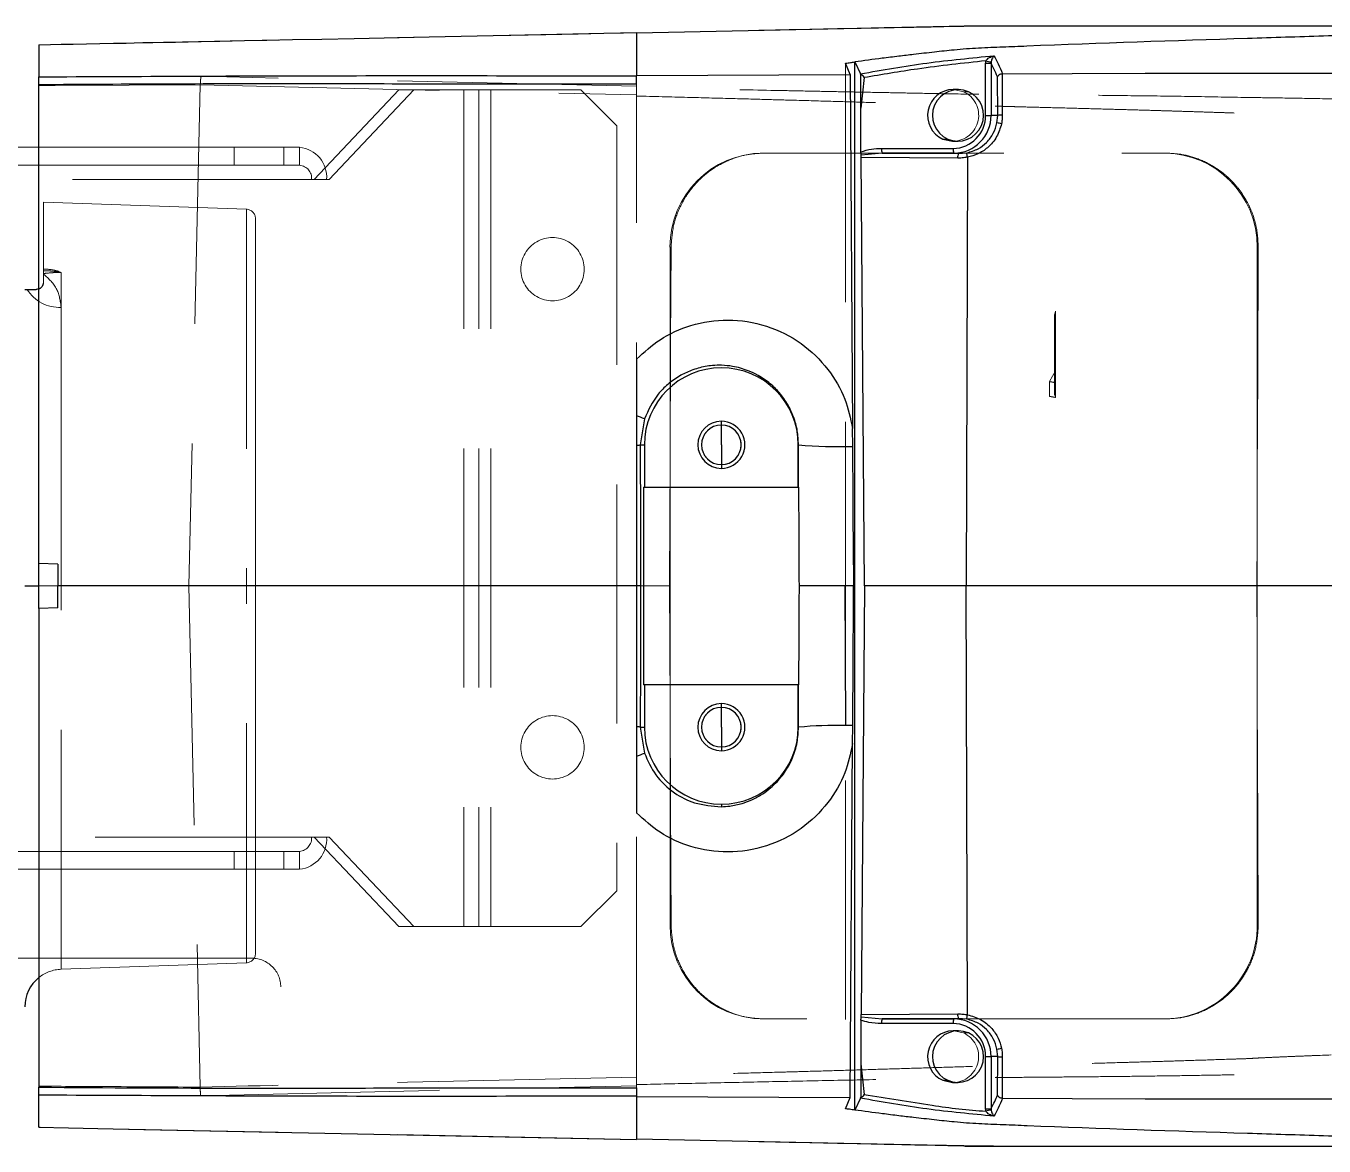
# Model space of a CAD drawing. Header units: millimetres. Extents: x 126 to 938, y 244 to 707.
# Drawn here: x 772.98 to 779.87, y 558.21 to 564.16 of the extents above; entities that cross this region are included whole.
import ezdxf

# ---------------------------------------------------------------- set-up
doc = ezdxf.new("R2010")
doc.units = ezdxf.units.MM
doc.linetypes.add('HIDDEN', pattern=[1.905, 1.27, -0.635])

msp = doc.modelspace()

# ---------------------------------------------------------------- linework, layer by layer
at = {"color": 7, "linetype": 'HIDDEN', "lineweight": 18}
for p, q in [((776.2237, 564.1267), (773.0487, 564.0623)), ((776.8155, 564.1384), (776.2237, 564.1262)), ((776.2237, 564.1267), (776.2237, 564.0849)), ((776.2237, 564.067), (776.2237, 564.1267)), ((776.2237, 564.1266), (776.2237, 564.067)), ((777.9737, 564.1623), (776.8155, 564.1384)), ((778.1429, 564.1623), (777.9737, 564.1623)), ((783.1375, 564.1623), (778.1429, 564.1623)), ((773.0487, 563.8894), (773.0487, 564.0623)), ((776.2237, 564.0842), (776.2237, 563.8971)), ((776.2237, 564.0651), (776.2237, 564.067)), ((776.2237, 563.9756), (776.2237, 564.065)), ((776.2237, 563.9756), (776.2237, 564.065)), ((776.2237, 563.9747), (776.2237, 563.9756)), ((776.2237, 563.8359), (776.2237, 563.9747)), ((776.2237, 563.842), (776.2237, 563.9747)), ((777.3326, 563.9642), (777.3326, 558.4103)), ((773.9114, 563.8949), (773.0487, 563.8894)), ((776.2237, 563.842), (773.9114, 563.8949)), ((776.2237, 563.8529), (776.2237, 563.8971)), ((773.0487, 563.8894), (773.0487, 563.8444)), ((773.0487, 563.8444), (773.0487, 561.1873)), ((773.9061, 563.8492), (773.8454, 561.1873)), ((776.2237, 563.842), (776.2237, 563.7958)), ((776.2237, 563.8359), (776.2237, 563.7898)), ((774.5113, 563.3464), (774.9601, 563.8227)), ((774.5909, 563.3464), (775.0397, 563.8227)), ((775.0397, 563.8227), (774.9601, 563.8227)), ((774.9601, 563.8227), (775.3057, 563.8227)), ((775.0397, 563.8227), (775.3852, 563.8227)), ((775.3852, 563.8227), (775.3057, 563.8227)), ((775.3057, 563.8227), (775.4492, 563.8227)), ((775.3057, 563.8227), (775.3057, 559.3777)), ((775.3852, 563.8227), (775.3852, 559.3777)), ((775.3852, 563.8227), (775.4492, 563.8227)), ((775.4492, 563.8227), (775.4492, 559.3777)), ((775.4492, 563.8227), (775.9277, 563.8227)), ((775.4492, 563.8227), (775.4492, 559.3777)), ((775.4492, 563.8227), (775.9277, 563.8227)), ((776.1182, 563.6322), (775.9277, 563.8227)), ((775.9277, 563.8227), (776.1182, 563.6322)), ((776.2237, 561.2106), (776.2237, 563.7958)), ((776.2237, 561.2106), (776.2237, 563.7898)), ((777.9594, 563.813), (777.9854, 563.813)), ((776.1182, 563.6322), (776.1182, 559.5682)), ((776.1182, 563.6322), (776.1182, 559.5682)), ((774.0869, 563.5175), (771.2394, 563.5175)), ((774.4335, 563.5175), (771.3786, 563.5175)), ((774.0869, 563.5175), (774.0869, 563.4226)), ((774.3504, 563.5175), (774.0869, 563.5175)), ((774.3504, 563.4226), (774.3504, 563.5175)), ((774.4335, 563.5175), (774.3504, 563.5175)), ((774.4335, 563.4226), (774.4335, 563.5175)), ((776.8961, 563.4873), (776.9039, 563.4873)), ((776.8961, 563.4873), (779.0252, 563.4873)), ((776.9039, 563.4873), (779.0328, 563.4873)), ((779.0252, 563.4873), (779.0328, 563.4873)), ((774.0869, 563.4226), (771.2394, 563.4226)), ((771.3786, 563.4226), (774.4335, 563.4226)), ((774.0869, 563.4226), (774.3504, 563.4226)), ((774.4335, 563.4226), (774.3504, 563.4226)), ((774.4974, 563.3464), (771.4426, 563.3464)), ((774.577, 563.3464), (771.5222, 563.3464)), ((774.4974, 563.3464), (774.577, 563.3464)), ((774.4974, 563.3464), (774.5113, 563.3464)), ((774.5909, 563.3464), (774.5113, 563.3464)), ((774.577, 563.3464), (774.5909, 563.3464)), ((773.0742, 562.8444), (773.0742, 563.2265)), ((774.1509, 563.1889), (773.0742, 563.2265)), ((774.1509, 563.1867), (774.1509, 561.1873)), ((776.401, 562.9873), (776.4064, 562.9873)), ((776.401, 561.8495), (776.401, 562.9873)), ((779.5203, 562.9873), (779.5257, 562.9873)), ((779.5203, 562.9873), (779.5203, 561.7807)), ((773.0742, 562.8623), (773.0742, 562.871)), ((773.0742, 562.8471), (773.0742, 562.8623)), ((773.0742, 562.8023), (773.0742, 562.8471)), ((773.0742, 562.8444), (773.0742, 562.8023)), ((773.1672, 562.8531), (773.1672, 561.1873)), ((772.9864, 562.7623), (772.9742, 562.7623)), ((773.0342, 562.7623), (772.9864, 562.7623)), ((773.1672, 561.1873), (773.1672, 562.667)), ((778.4435, 562.201), (778.4435, 562.6267)), ((778.4487, 562.6202), (778.4487, 562.6468)), ((778.4487, 562.201), (778.4487, 562.6468)), ((778.4487, 562.6202), (778.4487, 562.1999)), ((776.2237, 561.1873), (776.2237, 562.3929)), ((778.4174, 562.2729), (778.4487, 562.3301)), ((778.4487, 562.2673), (778.4487, 562.3301)), ((778.4487, 562.1905), (778.4487, 562.3301)), ((778.4174, 562.2729), (778.4174, 562.1943)), ((778.4487, 562.189), (778.4487, 562.2673)), ((778.4174, 562.1943), (778.4487, 562.1905)), ((778.4435, 562.201), (778.4487, 562.201)), ((778.4487, 562.201), (778.4487, 562.1999)), ((778.4487, 562.1905), (778.4487, 562.189)), ((776.401, 560.525), (776.401, 561.8495)), ((779.5203, 561.7807), (779.5203, 560.5938)), ((777.0856, 561.7123), (776.2628, 561.7123)), ((777.0827, 561.7123), (777.0843, 561.7123)), ((773.0487, 561.3073), (773.1487, 561.3038)), ((773.1487, 561.0707), (773.1487, 561.3038)), ((776.2237, 561.1873), (776.2237, 561.2106)), ((776.2237, 561.1873), (776.2237, 561.2106)), ((772.9742, 561.1873), (773.1672, 561.1873)), ((773.0487, 561.1873), (773.8454, 561.1873)), ((773.0487, 558.5301), (773.0487, 561.1873)), ((773.0487, 561.1873), (773.1672, 561.1873)), ((773.1672, 559.1535), (773.1672, 561.1873)), ((774.1509, 561.1873), (773.1672, 561.1873)), ((774.1509, 561.1873), (773.1672, 561.1873)), ((773.8454, 561.1873), (773.9061, 558.5253)), ((773.8454, 561.1873), (776.2237, 561.1873)), ((774.1509, 559.1878), (774.1509, 561.1873)), ((774.1992, 561.1873), (774.1509, 561.1873)), ((774.1992, 561.1873), (774.1509, 561.1873)), ((776.2237, 561.1873), (776.2237, 559.9816)), ((776.2237, 561.1873), (776.3978, 561.1873)), ((776.2237, 561.1639), (776.2237, 561.1873)), ((776.2237, 561.1639), (776.2237, 561.1873)), ((776.2237, 558.5787), (776.2237, 561.1639)), ((776.2237, 558.5847), (776.2237, 561.1639)), ((779.5176, 561.1873), (784.425, 561.1873)), ((773.1487, 561.0707), (773.0487, 561.0673)), ((776.2628, 560.6623), (777.0856, 560.6623)), ((777.0843, 560.6623), (777.0827, 560.6623)), ((779.5203, 560.5938), (779.5203, 559.3873)), ((776.401, 559.3873), (776.401, 560.525)), ((771.4426, 559.8539), (774.4974, 559.8539)), ((771.5222, 559.8539), (774.577, 559.8539)), ((774.4974, 559.8539), (774.577, 559.8539)), ((774.4974, 559.8539), (774.5113, 559.8539)), ((774.5909, 559.8539), (774.5113, 559.8539)), ((774.5113, 559.8539), (774.9601, 559.3777)), ((774.577, 559.8539), (774.5909, 559.8539)), ((774.5909, 559.8539), (775.0397, 559.3777)), ((774.0869, 559.7777), (771.2394, 559.7777)), ((774.4335, 559.7777), (771.3786, 559.7777)), ((774.0869, 559.7777), (774.0869, 559.6829)), ((774.3504, 559.7777), (774.0869, 559.7777)), ((774.3504, 559.6829), (774.3504, 559.7777)), ((774.4335, 559.7777), (774.3504, 559.7777)), ((774.4335, 559.7777), (774.4335, 559.6829)), ((774.0869, 559.6829), (771.2394, 559.6829)), ((771.3786, 559.6829), (774.4335, 559.6829)), ((774.0869, 559.6829), (774.3504, 559.6829)), ((774.4335, 559.6829), (774.3504, 559.6829)), ((775.9277, 559.3777), (776.1182, 559.5682)), ((776.1182, 559.5682), (775.9277, 559.3777)), ((775.0397, 559.3777), (774.9601, 559.3777)), ((774.9601, 559.3777), (775.3057, 559.3777)), ((775.0397, 559.3777), (775.3852, 559.3777)), ((775.3057, 559.3777), (775.3852, 559.3777)), ((775.3057, 559.3777), (775.4492, 559.3777)), ((775.3852, 559.3777), (775.4492, 559.3777)), ((775.4492, 559.3777), (775.9277, 559.3777)), ((775.4492, 559.3777), (775.9277, 559.3777)), ((776.401, 559.3873), (776.4064, 559.3873)), ((779.5203, 559.3873), (779.5257, 559.3873)), ((774.1812, 559.2097), (766.7073, 559.2097)), ((774.1812, 559.2097), (766.7073, 559.2097)), ((773.1672, 559.1512), (774.1509, 559.1856)), ((776.8961, 558.8873), (776.9039, 558.8873)), ((779.0252, 558.8873), (776.8961, 558.8873)), ((779.0328, 558.8873), (776.9039, 558.8873)), ((779.0252, 558.8873), (779.0328, 558.8873)), ((777.9594, 558.813), (777.9854, 558.813)), ((773.0487, 558.5301), (773.0487, 558.4851)), ((776.2237, 558.5847), (776.2237, 558.5386)), ((776.2237, 558.5787), (776.2237, 558.5325)), ((776.2237, 558.5386), (776.2237, 558.3998)), ((776.2237, 558.3998), (776.2237, 558.5325)), ((776.2237, 558.4774), (776.2237, 558.5216)), ((773.0487, 558.4851), (773.0487, 558.3123)), ((773.0487, 558.4851), (773.9078, 558.4796)), ((776.2237, 558.4774), (776.2237, 558.2903)), ((776.2237, 558.2478), (776.2237, 558.3075)), ((776.2237, 558.2479), (776.2237, 558.3075)), ((776.2237, 558.2479), (776.2237, 558.2896)), ((776.2237, 558.2483), (776.8155, 558.2361)), ((776.8155, 558.2361), (777.9737, 558.2123)), ((778.1429, 558.2123), (777.9737, 558.2123)), ((783.1375, 558.2123), (778.1429, 558.2123))]:
    msp.add_line(p, q, dxfattribs=at)
at = {"color": 7, "linetype": 'Continuous', "lineweight": 25}
for p, q in [((776.2237, 564.1262), (777.3237, 564.1489)), ((776.2237, 564.1267), (776.2237, 564.0849)), ((777.8545, 564.1598), (777.8832, 564.1604)), ((777.8832, 564.1604), (777.9205, 564.1612)), ((777.9205, 564.1612), (777.9621, 564.162)), ((777.9737, 564.1623), (777.9885, 564.1623)), ((777.9885, 564.1623), (778.942, 564.1623)), ((778.942, 564.1623), (778.9682, 564.1623)), ((778.9682, 564.1623), (781.559, 564.1623)), ((773.0487, 564.0623), (773.0487, 563.892)), ((776.2237, 564.0842), (776.2237, 563.8989)), ((777.3584, 563.9041), (777.3326, 563.9642)), ((777.3818, 563.9711), (777.4123, 563.908)), ((777.3818, 558.4034), (777.3818, 563.9711)), ((778.0774, 563.6873), (778.0774, 563.9638)), ((778.0774, 563.9638), (778.1062, 563.9638)), ((778.1067, 563.9712), (778.1062, 563.9638)), ((778.1062, 563.9638), (778.1062, 563.6873)), ((776.2237, 563.8989), (777.3584, 563.9041)), ((776.2237, 563.8529), (776.2237, 563.8989)), ((777.3584, 563.9041), (777.3705, 562.0244)), ((777.4152, 563.7254), (777.4139, 563.902)), ((778.1671, 563.9078), (778.1645, 563.9077)), ((778.1645, 563.9077), (778.166, 563.6881)), ((778.1671, 563.9078), (778.5372, 563.9096)), ((778.5372, 563.9096), (778.925, 563.9115)), ((773.0487, 563.8496), (773.0487, 563.892)), ((773.0487, 561.3073), (773.0487, 563.8496)), ((777.4313, 563.8876), (777.4152, 563.7254)), ((778.1414, 563.6873), (778.14, 563.8917)), ((777.9306, 563.8248), (777.9046, 563.8248)), ((777.4152, 563.4934), (777.4152, 563.7254)), ((778.0774, 563.6873), (778.1062, 563.6873)), ((778.1414, 563.6873), (778.1062, 563.6873)), ((778.1376, 563.6471), (778.1414, 563.6873)), ((777.8498, 563.5615), (777.8758, 563.5615)), ((777.9046, 563.5498), (777.9306, 563.5498)), ((777.5286, 563.4868), (777.4162, 563.4763)), ((777.5243, 563.5118), (777.9046, 563.5118)), ((777.5286, 563.4868), (777.9337, 563.4843)), ((777.9089, 563.4868), (777.5286, 563.4868)), ((777.9337, 563.4843), (777.9089, 563.4868)), ((777.9337, 563.4843), (777.9781, 563.4884)), ((777.4334, 561.1873), (777.4171, 563.4634)), ((777.9291, 563.4602), (777.4171, 563.4634)), ((777.9809, 563.4644), (777.9737, 561.1873)), ((772.9742, 562.7623), (773.0342, 562.7623)), ((773.0487, 562.7651), (773.0342, 562.7623)), ((776.2237, 562.3929), (776.2237, 562.0918)), ((776.2237, 562.0918), (776.2237, 561.9344)), ((776.2651, 562.0746), (776.2425, 561.9373)), ((776.6737, 562.0423), (776.6737, 562.0623)), ((776.6737, 561.9373), (776.6737, 562.0423)), ((777.3712, 561.9285), (777.3705, 562.0244)), ((776.2237, 561.9344), (776.2237, 561.1873)), ((776.2425, 561.9373), (776.265, 561.9373)), ((776.265, 561.9373), (776.265, 561.7123)), ((776.6737, 561.9373), (776.6737, 561.8323)), ((777.0834, 561.9373), (777.0825, 561.9373)), ((777.0825, 561.7123), (777.0825, 561.9373)), ((777.0827, 561.7123), (777.0834, 561.9373)), ((776.6737, 561.8323), (776.6737, 561.8123)), ((776.2628, 560.6623), (776.2628, 561.7123)), ((776.265, 561.7123), (776.2628, 561.7123)), ((776.265, 561.7123), (777.0825, 561.7123)), ((777.0827, 561.7123), (777.0825, 561.7123)), ((777.0843, 561.7123), (777.0856, 561.7123)), ((773.1487, 561.3038), (773.0487, 561.3073)), ((773.0487, 561.0673), (773.0487, 561.3073)), ((773.1487, 561.3038), (773.1487, 561.1873)), ((777.3752, 561.3004), (777.3749, 561.1873)), ((777.3752, 561.3004), (777.376, 561.1873)), ((772.9742, 561.1873), (773.0487, 561.1873)), ((776.2237, 561.1873), (773.1487, 561.1873)), ((773.1487, 561.0707), (773.1487, 561.1873)), ((776.2449, 561.1873), (776.2237, 561.1873)), ((776.2237, 561.1873), (776.2237, 560.4401)), ((777.3302, 561.1873), (777.088, 561.1873)), ((777.3302, 561.1873), (777.3324, 560.446)), ((777.3749, 561.1873), (777.3302, 561.1873)), ((777.376, 561.1873), (777.3749, 561.1873)), ((777.3749, 561.1873), (777.3752, 561.0741)), ((777.3752, 561.0741), (777.376, 561.1873)), ((777.4334, 561.1873), (777.4171, 558.9112)), ((777.9737, 561.1873), (777.4334, 561.1873)), ((786.8737, 561.1873), (777.9737, 561.1873)), ((777.9809, 558.9101), (777.9737, 561.1873)), ((773.1487, 561.0707), (773.0487, 561.0673)), ((773.0487, 561.0673), (773.0487, 558.5249)), ((776.2628, 560.6623), (776.265, 560.6623)), ((776.265, 560.6623), (776.265, 560.4373)), ((777.0825, 560.6623), (776.265, 560.6623)), ((777.0825, 560.4373), (777.0825, 560.6623)), ((777.0825, 560.6623), (777.0827, 560.6623)), ((777.0834, 560.4373), (777.0827, 560.6623)), ((777.0856, 560.6623), (777.0843, 560.6623)), ((776.6737, 560.5423), (776.6737, 560.5623)), ((776.6737, 560.4373), (776.6737, 560.5423)), ((776.2237, 560.4401), (776.2237, 560.2827)), ((776.2425, 560.4373), (776.265, 560.4373)), ((776.2425, 560.4373), (776.2651, 560.2999)), ((776.6737, 560.4373), (776.6737, 560.3323)), ((777.0834, 560.4373), (777.0825, 560.4373)), ((777.3705, 560.3501), (777.3712, 560.446)), ((776.6737, 560.3323), (776.6737, 560.3123)), ((777.3584, 558.4704), (777.3705, 560.3501)), ((776.2237, 560.2827), (776.2237, 559.9816)), ((776.6737, 560.0285), (776.6737, 560.015)), ((777.4152, 558.8811), (777.4152, 558.6491)), ((777.4162, 558.8982), (777.5286, 558.8877)), ((777.4171, 558.9112), (777.9291, 558.9143)), ((777.9046, 558.8627), (777.5243, 558.8627)), ((777.9337, 558.8902), (777.5286, 558.8877)), ((777.5286, 558.8877), (777.9089, 558.8877)), ((777.9337, 558.8902), (777.9089, 558.8877)), ((777.9781, 558.8861), (777.9337, 558.8902)), ((777.9306, 558.8248), (777.9046, 558.8248)), ((778.1414, 558.6873), (778.1376, 558.7274)), ((778.0774, 558.4108), (778.0774, 558.6873)), ((778.0774, 558.6873), (778.1062, 558.6873)), ((778.1414, 558.6873), (778.1062, 558.6873)), ((778.1062, 558.6873), (778.1062, 558.4108)), ((778.14, 558.4828), (778.1414, 558.6873)), ((778.166, 558.6864), (778.1645, 558.4668)), ((777.4152, 558.6491), (777.4139, 558.4725)), ((777.4152, 558.6491), (777.4313, 558.4869)), ((773.0487, 558.4825), (773.0487, 558.5249)), ((776.2237, 558.5216), (776.2237, 558.4756)), ((777.8498, 558.5615), (777.8758, 558.5615)), ((777.9046, 558.5498), (777.9306, 558.5498)), ((773.0487, 558.3123), (773.0487, 558.4825)), ((776.2237, 558.4756), (776.2237, 558.2903)), ((776.2237, 558.4756), (777.3584, 558.4704)), ((777.3326, 558.4103), (777.3584, 558.4704)), ((777.4123, 558.4665), (777.3818, 558.4034)), ((778.1645, 558.4668), (778.1671, 558.4667)), ((778.1671, 558.4667), (778.5372, 558.4649)), ((778.5372, 558.4649), (778.925, 558.463)), ((778.925, 558.463), (781.6997, 558.4627)), ((778.0774, 558.4108), (778.1062, 558.4108)), ((778.1062, 558.4108), (778.1067, 558.4033)), ((776.2237, 558.2896), (776.2237, 558.2478)), ((777.3237, 558.2257), (776.2237, 558.2483)), ((777.8545, 558.2147), (777.3239, 558.2256)), ((777.9205, 558.2134), (777.8832, 558.2141)), ((777.9621, 558.2125), (777.9205, 558.2134)), ((777.9737, 558.2123), (777.9885, 558.2123)), ((777.9885, 558.2123), (778.942, 558.2123)), ((778.942, 558.2123), (778.9682, 558.2123)), ((778.9682, 558.2123), (781.559, 558.2123))]:
    msp.add_line(p, q, dxfattribs=at)
at = {"color": 7, "linetype": 'Continuous', "lineweight": 25, "flags": 128}
for points in [[(773.0487, 564.0623), (773.1108, 564.0635), (773.1676, 564.0647), (773.2314, 564.066), (773.3023, 564.0674), (773.3734, 564.0688), (773.4448, 564.0703), (773.4761, 564.0709), (773.5127, 564.0717), (773.5546, 564.0725), (773.6017, 564.0735), (773.6541, 564.0745), (773.7116, 564.0757), (773.7745, 564.077), (773.8426, 564.0784), (773.9105, 564.0798), (774.0101, 564.0818), (774.1411, 564.0844), (774.26, 564.0868), (774.3967, 564.0896), (774.5511, 564.0928), (774.7232, 564.0963), (775.1223, 564.1044), (775.4618, 564.1113), (775.7417, 564.1169), (775.9125, 564.1204), (776.0498, 564.1232), (776.1535, 564.1253), (776.2237, 564.1267)], [(777.3239, 564.1489), (777.6809, 564.1562), (777.8545, 564.1598)], [(777.3239, 564.1489), (777.5082, 564.1527), (777.6527, 564.1556)], [(777.8498, 563.5615), (777.9014, 563.5498), (777.9046, 563.5498)], [(776.2425, 561.9373), (776.2438, 561.5173), (776.2449, 561.1873)], [(777.3752, 561.3004), (777.3729, 561.6515), (777.3712, 561.9285)], [(776.2449, 561.1873), (776.2435, 560.7673), (776.2425, 560.4373)], [(777.3712, 560.446), (777.3734, 560.7984), (777.3752, 561.0741)], [(777.8498, 558.5615), (777.9014, 558.5498), (777.9046, 558.5498)], [(773.0487, 558.3123), (773.2056, 558.3091), (773.3617, 558.3059), (773.6071, 558.3009), (774.0452, 558.292), (774.8275, 558.2761), (776.2237, 558.2478)]]:
    msp.add_lwpolyline(points, dxfattribs=at)
at = {"color": 7, "linetype": 'HIDDEN', "lineweight": 18, "flags": 128}
for points in [[(773.0487, 563.8444), (773.5289, 563.8471), (773.9061, 563.8492)], [(773.9061, 563.8492), (775.204, 563.8192), (776.2237, 563.7958)], [(777.9594, 563.813), (777.9078, 563.8247), (777.9046, 563.8248)], [(776.401, 561.8495), (776.404, 562.4867), (776.4064, 562.9873)], [(779.5257, 562.9873), (779.5227, 562.3116), (779.5203, 561.7807)], [(776.3978, 561.1873), (776.3996, 561.5581), (776.401, 561.8495)], [(779.5203, 561.7807), (779.5188, 561.4484), (779.5176, 561.1873)], [(776.401, 560.525), (776.3992, 560.8959), (776.3978, 561.1873)], [(779.5176, 561.1873), (779.5191, 560.8549), (779.5203, 560.5938)], [(779.5203, 560.5938), (779.5233, 559.9181), (779.5257, 559.3873)], [(776.4064, 559.3873), (776.4034, 560.0244), (776.401, 560.525)], [(777.9594, 558.813), (777.9078, 558.8247), (777.9046, 558.8248)], [(773.9078, 558.4796), (775.0658, 558.5061), (776.2237, 558.5325)], [(776.2237, 558.2478), (773.8738, 558.2955), (773.2706, 558.3077), (773.112, 558.311), (773.0556, 558.3121), (773.0487, 558.3123)]]:
    msp.add_lwpolyline(points, dxfattribs=at)
at = {"color": 7, "linetype": 'Continuous', "lineweight": 25}
for centre, radius, start, end in [((778.1542, 564.2573), 0.2901, 254.96722, 260.56368), ((777.9066, 563.687), 0.1378, 90.84841, 245.632), ((777.9317, 563.6868), 0.1372, 66.92216, 245.97905), ((777.9296, 563.6877), 0.1372, 246.92675, 65.97446), ((778.1632, 563.4218), 0.2663, 89.4015, 94.68733), ((777.9033, 563.6859), 0.1741, 270.4395, 0.4393), ((777.9073, 563.6857), 0.1989, 270.43847, 0.43715), ((778.1054, 563.3829), 0.2661, 77.79546, 83.04977), ((777.5649, 563.5059), 0.041, 171.67275, 207.70352), ((777.9453, 563.5059), 0.0412, 171.72383, 207.59935), ((777.9672, 563.4655), 0.0385, 150.73249, 187.94103), ((776.6737, 561.9373), 0.4088, 0.00021, 179.99979), ((776.1067, 561.752), 0.3594, 63.85419, 70.9999), ((776.6737, 561.9373), 0.125, 90.0041, 269.9959), ((776.6737, 561.9373), 0.105, 90, 270), ((776.6737, 561.9373), 0.125, 269.99863, 90.00137), ((776.6737, 561.9373), 0.105, 270, 90), ((776.2198, 562.0246), 0.0903, 272.51362, 284.57639), ((777.3053, 564.5011), 2.5734, 265.05289, 271.46629), ((776.6737, 560.4373), 0.125, 90.0041, 269.9959), ((776.6737, 560.4373), 0.105, 90, 270), ((776.6737, 560.4373), 0.125, 269.99863, 90.00137), ((776.6737, 560.4373), 0.105, 270, 90), ((776.2196, 560.3488), 0.0914, 75.4949, 87.41509), ((776.6737, 560.4373), 0.4088, 180.00075, 269.99842), ((776.6737, 560.4373), 0.4088, 269.99991, 359.99925), ((777.2839, 558.2736), 2.173, 88.71965, 95.29389), ((777.3538, 553.8509), 6.5951, 89.84939, 90.18588), ((776.1059, 560.6246), 0.3616, 289.01478, 296.11704), ((773.1741, 558.9514), 0.2, 128.84438, 180.00854), ((777.5649, 558.8686), 0.041, 152.30102, 188.32271), ((777.9453, 558.8686), 0.0412, 152.40518, 188.27165), ((777.9033, 558.6886), 0.1741, 359.55988, 89.55937), ((777.9073, 558.6888), 0.1989, 359.56116, 89.56152), ((777.9672, 558.909), 0.0385, 172.05897, 209.26751), ((777.9066, 558.687), 0.1378, 90.84841, 245.632), ((777.9317, 558.6868), 0.1372, 66.92463, 245.97757), ((777.9296, 558.6877), 0.1372, 246.92811, 65.97409), ((778.1052, 558.9931), 0.2677, 276.95194, 282.17523), ((778.1631, 558.9531), 0.2668, 265.33109, 270.60787), ((778.1542, 558.1172), 0.2901, 99.43632, 105.03278)]:
    msp.add_arc(centre, radius, start, end, dxfattribs=at)
at = {"color": 7, "linetype": 'HIDDEN', "lineweight": 18}
for centre, radius, start, end in [((777.9026, 563.6875), 0.1378, 270.84891, 65.63099), ((774.4184, 563.3591), 0.1591, 355.43078, 84.56416), ((776.8985, 562.9897), 0.4976, 90.28227, 180.27917), ((779.0227, 562.9897), 0.4976, 359.72187, 89.71806), ((774.4268, 563.3521), 0.0709, 355.42548, 84.569), ((774.1492, 563.139), 0.05, 359.98901, 88.00863), ((775.777, 562.8702), 0.1683, 359.99792, 180.00208), ((775.777, 562.8702), 0.1683, 359.99792, 180.00208), ((775.777, 562.8702), 0.1683, 179.99792, 0.00208), ((775.777, 562.8702), 0.1683, 179.99792, 0.00208), ((773.1595, 562.8717), 0.2049, 212.29793, 272.13254), ((776.6737, 561.9373), 0.105, 90, 270), ((776.6737, 561.9373), 0.105, 270, 90), ((776.6737, 560.4373), 0.105, 90, 270), ((776.6737, 560.4373), 0.105, 270, 90), ((775.777, 560.3302), 0.1683, 359.99792, 180.00208), ((775.777, 560.3302), 0.1683, 359.99792, 180.00208), ((775.777, 560.3302), 0.1683, 179.99792, 0.00208), ((775.777, 560.3302), 0.1683, 179.99792, 0.00208), ((774.4184, 559.8413), 0.1591, 275.43801, 4.56902), ((774.4268, 559.8483), 0.0709, 275.43391, 4.57603), ((776.899, 559.3852), 0.498, 179.76827, 269.67029), ((779.0232, 559.3843), 0.4971, 270.22155, 0.33852), ((774.1492, 559.2355), 0.05, 271.99137, 0.00416), ((774.1812, 559.0573), 0.1524, 359.99628, 90.00148), ((774.1812, 559.0573), 0.1524, 359.99628, 90.00148), ((773.1741, 558.9513), 0.2, 91.99922, 128.84728), ((777.9025, 558.6875), 0.1378, 270.85139, 65.62902)]:
    msp.add_arc(centre, radius, start, end, dxfattribs=at)
for points, knots in [([(778.1429, 564.1623), (778.019, 564.1611), (777.7712, 564.1588), (777.3287, 564.1485), (777.0102, 564.1422), (776.8155, 564.1384)], [0, 0, 0, 0, 0.280042, 0.560034, 1, 1, 1, 1]), ([(773.9061, 563.8492), (773.9063, 563.8541), (773.9066, 563.8635), (773.9078, 563.8765), (773.9091, 563.887), (773.9107, 563.8927), (773.9114, 563.8949)], [0, 0, 0, 0, 0.315419, 0.613168, 0.850067, 1, 1, 1, 1]), ([(783.7344, 563.4377), (783.6505, 563.4523), (783.4738, 563.483), (783.1969, 563.528), (782.9161, 563.5715), (782.6277, 563.6145), (782.3326, 563.6571), (782.0314, 563.6995), (781.7925, 563.7273), (781.6218, 563.731), (781.5068, 563.7349), (781.3895, 563.7384), (781.2698, 563.742), (781.1477, 563.7454), (781.0232, 563.7488), (780.8914, 563.7523), (780.6805, 563.7577), (780.41, 563.7645), (780.1044, 563.7712), (779.8499, 563.7762), (779.6498, 563.7798), (779.4399, 563.7827), (779.2024, 563.7873), (778.9229, 563.7912), (778.6543, 563.7941), (778.4081, 563.7962), (778.1694, 563.7982), (777.9601, 563.8), (777.7715, 563.8039), (777.6135, 563.8069), (777.4541, 563.81), (777.2963, 563.8131), (777.1387, 563.8162), (776.9101, 563.8208), (776.6055, 563.8271), (776.3521, 563.833), (776.2237, 563.8359)], [0, 0, 0, 0, 0.0339158, 0.0714211, 0.1117194, 0.1470741, 0.187538, 0.2304649, 0.2682251, 0.2831792, 0.2984495, 0.3140358, 0.3299351, 0.3461489, 0.3626758, 0.3795172, 0.3986552, 0.4466871, 0.4872612, 0.5204149, 0.5480295, 0.5669908, 0.6040048, 0.6426345, 0.6782873, 0.7109754, 0.7407057, 0.7733423, 0.7943054, 0.8158496, 0.8362716, 0.8577811, 0.8787034, 0.8990418, 0.9488615, 1, 1, 1, 1]), ([(776.2237, 563.7898), (776.314, 563.7875), (776.4809, 563.7832), (776.7106, 563.7772), (776.8991, 563.7721), (777.0803, 563.7671), (777.2535, 563.7621), (777.4326, 563.7568), (777.5976, 563.7518), (777.7625, 563.7468), (777.9335, 563.7413), (778.0621, 563.7377), (778.1461, 563.7358), (778.1798, 563.7349), (778.2091, 563.7341), (778.2319, 563.7335), (778.2456, 563.7331), (778.2612, 563.7327), (778.3103, 563.7314), (778.4079, 563.7288), (778.5393, 563.7254), (778.6719, 563.7218), (778.7874, 563.7187), (778.8966, 563.7156), (778.9845, 563.713), (779.0563, 563.7108), (779.1127, 563.7091), (779.1805, 563.7069), (779.2548, 563.7046), (779.3298, 563.7021), (779.3909, 563.7001), (779.4328, 563.6986), (779.4546, 563.6978), (779.4699, 563.6971), (779.5248, 563.6938), (779.6355, 563.6889), (779.7638, 563.6836), (779.8792, 563.6792), (779.9729, 563.6756), (780.0831, 563.6715), (780.2183, 563.6665), (780.3751, 563.6608), (780.5382, 563.6548), (780.6869, 563.6492), (780.8068, 563.6447), (780.9104, 563.6406), (781.009, 563.6364), (781.1146, 563.6318), (781.2684, 563.6252), (781.4618, 563.6156), (781.6892, 563.6079), (781.9134, 563.5863), (782.1768, 563.5451), (782.521, 563.494), (782.9184, 563.4311), (783.3217, 563.3663), (783.5745, 563.3231), (783.6969, 563.3022)], [0, 0, 0, 0, 0.036131, 0.066772, 0.091923, 0.111582, 0.139256, 0.161257, 0.183259, 0.20526, 0.227262, 0.251703, 0.25673, 0.260888, 0.265178, 0.26846, 0.269989, 0.270652, 0.274717, 0.289655, 0.309711, 0.327283, 0.342701, 0.355961, 0.370953, 0.377883, 0.384723, 0.393517, 0.404995, 0.414475, 0.423522, 0.429451, 0.431247, 0.432269, 0.435575, 0.453227, 0.476612, 0.486923, 0.49943, 0.514136, 0.531038, 0.553531, 0.576919, 0.596314, 0.613035, 0.624923, 0.637796, 0.652533, 0.667187, 0.699391, 0.729987, 0.758193, 0.7894, 0.83662, 0.897409, 0.950341, 1, 1, 1, 1]), ([(776.4064, 562.9873), (776.4094, 563.0277), (776.415, 563.1034), (776.4495, 563.1944), (776.486, 563.2592), (776.5186, 563.3037), (776.5643, 563.3543), (776.6287, 563.4073), (776.7166, 563.4534), (776.8093, 563.482), (776.8727, 563.4855), (776.9039, 563.4873)], [0, 0, 0, 0, 0.154816, 0.29001, 0.369245, 0.439673, 0.501289, 0.630934, 0.757232, 0.880236, 1, 1, 1, 1]), ([(779.0328, 563.4873), (779.0637, 563.4856), (779.1265, 563.4821), (779.2187, 563.4539), (779.2913, 563.4158), (779.3451, 563.376), (779.3813, 563.3429), (779.4134, 563.3073), (779.4418, 563.2691), (779.4676, 563.2262), (779.4935, 563.1706), (779.5195, 563.0912), (779.5234, 563.0256), (779.5257, 562.9873)], [0, 0, 0, 0, 0.118728, 0.241245, 0.367644, 0.432425, 0.498228, 0.555928, 0.616848, 0.680988, 0.748374, 0.852641, 1, 1, 1, 1]), ([(774.1991, 561.1873), (774.1991, 561.2709), (774.1991, 561.436), (774.1991, 561.6806), (774.1991, 561.9014), (774.1991, 562.0969), (774.1991, 562.2653), (774.1991, 562.4223), (774.1991, 562.5501), (774.1991, 562.6504), (774.1991, 562.7254), (774.1991, 562.7991), (774.1991, 562.8705), (774.1991, 562.9383), (774.1991, 563.0014), (774.1991, 563.0549), (774.1992, 563.101), (774.1992, 563.1223), (774.1992, 563.1459), (774.1992, 563.1007), (774.1992, 563.0685), (774.1992, 562.9871), (774.1992, 562.9043), (774.1992, 562.8094), (774.1992, 562.7018), (774.1992, 562.5757), (774.1992, 562.4341), (774.1992, 562.2767), (774.1992, 562.1035), (774.1992, 561.8999), (774.1992, 561.6727), (774.1992, 561.4292), (774.1992, 561.2674), (774.1992, 561.1873)], [0, 0, 0, 0, 0.064262, 0.126917, 0.187969, 0.233952, 0.277186, 0.317408, 0.354639, 0.37534, 0.394542, 0.412247, 0.43201, 0.449408, 0.464441, 0.480201, 0.491394, 0.497884, 0.5, 0.504294, 0.51698, 0.53806, 0.559943, 0.58284, 0.610373, 0.642817, 0.679723, 0.719229, 0.763763, 0.812847, 0.875667, 0.938383, 1, 1, 1, 1]), ([(773.0742, 562.871), (773.0905, 562.8703), (773.1224, 562.869), (773.1525, 562.8583), (773.1672, 562.8531)], [0, 0, 0, 0, 0.513644, 1, 1, 1, 1]), ([(773.1672, 562.8531), (773.1508, 562.8558), (773.12, 562.8608), (773.0888, 562.8618), (773.0742, 562.8623)], [0, 0, 0, 0, 0.530595, 1, 1, 1, 1]), ([(773.0742, 562.8023), (773.0716, 562.7915), (773.0666, 562.7698), (773.045, 562.7648), (773.0342, 562.7623)], [0, 0, 0, 0, 0.499409, 1, 1, 1, 1]), ([(773.0742, 562.8023), (773.0735, 562.7969), (773.0723, 562.7861), (773.0627, 562.7734), (773.0541, 562.7662), (773.0489, 562.7652), (773.0487, 562.7651)], [0, 0, 0, 0, 0.333241, 0.668759, 0.985684, 1, 1, 1, 1]), ([(773.0742, 562.8471), (773.0883, 562.8486), (773.1106, 562.8511), (773.1417, 562.8527), (773.1585, 562.853), (773.1672, 562.8531)], [0, 0, 0, 0, 0.457586, 0.7214, 1, 1, 1, 1]), ([(773.1672, 562.667), (773.1627, 562.7005), (773.1534, 562.7707), (773.1014, 562.8191), (773.0742, 562.8444)], [0, 0, 0, 0, 0.477606, 1, 1, 1, 1]), ([(778.4487, 562.6468), (778.4477, 562.643), (778.446, 562.6363), (778.4442, 562.6296), (778.4435, 562.6267)], [0, 0, 0, 0, 0.556355, 1, 1, 1, 1]), ([(778.4487, 562.6202), (778.4478, 562.6215), (778.446, 562.6236), (778.4443, 562.6257), (778.4435, 562.6267)], [0, 0, 0, 0, 0.558355, 1, 1, 1, 1]), ([(778.4174, 562.2729), (778.4232, 562.2719), (778.4337, 562.27), (778.4441, 562.2682), (778.4487, 562.2673)], [0, 0, 0, 0, 0.560508, 1, 1, 1, 1]), ([(778.4174, 562.1943), (778.4232, 562.1934), (778.4337, 562.1916), (778.4441, 562.1898), (778.4487, 562.189)], [0, 0, 0, 0, 0.560129, 1, 1, 1, 1]), ([(778.4487, 562.1999), (778.4477, 562.2001), (778.446, 562.2004), (778.4442, 562.2008), (778.4435, 562.201)], [0, 0, 0, 0, 0.553644, 1, 1, 1, 1]), ([(774.1992, 561.1873), (774.1992, 561.1034), (774.1992, 560.9379), (774.1992, 560.6929), (774.1992, 560.4539), (774.1992, 560.2249), (774.1992, 560.0105), (774.1992, 559.8167), (774.1992, 559.6477), (774.1992, 559.504), (774.1992, 559.394), (774.1992, 559.3048), (774.1992, 559.2687), (774.1992, 559.2276), (774.1992, 559.2707), (774.1991, 559.3063), (774.1991, 559.3861), (774.1991, 559.4746), (774.1991, 559.5757), (774.1991, 559.6881), (774.1991, 559.8301), (774.1991, 560.0057), (774.1991, 560.2168), (774.1991, 560.4446), (774.1991, 560.6849), (774.1991, 560.9339), (774.1991, 561.1021), (774.1991, 561.1873)], [0, 0, 0, 0, 0.064431, 0.127194, 0.18829, 0.248158, 0.303188, 0.353089, 0.39697, 0.43345, 0.462526, 0.484054, 0.496222, 0.5, 0.50384, 0.516852, 0.537658, 0.559879, 0.586655, 0.614795, 0.646446, 0.695719, 0.749789, 0.808659, 0.870752, 0.934532, 1, 1, 1, 1]), ([(776.9039, 558.8873), (776.8727, 558.889), (776.8094, 558.8925), (776.7168, 558.9211), (776.644, 558.9592), (776.5903, 558.9988), (776.554, 559.0318), (776.5216, 559.0674), (776.4929, 559.1056), (776.4667, 559.1485), (776.4402, 559.2042), (776.4136, 559.2835), (776.4091, 559.3492), (776.4064, 559.3873)], [0, 0, 0, 0, 0.1196112, 0.242468, 0.3685985, 0.4330042, 0.4982397, 0.5562941, 0.6173844, 0.6815181, 0.7486871, 0.8541073, 1, 1, 1, 1]), ([(779.5257, 559.3873), (779.5231, 559.3465), (779.5182, 559.2705), (779.4858, 559.1837), (779.4549, 559.1264), (779.4312, 559.0907), (779.4072, 559.0602), (779.3676, 559.0171), (779.3067, 558.9668), (779.2189, 558.9207), (779.1266, 558.8924), (779.0638, 558.889), (779.0328, 558.8873)], [0, 0, 0, 0, 0.15632, 0.291923, 0.352029, 0.406953, 0.456723, 0.501336, 0.631907, 0.758476, 0.881139, 1, 1, 1, 1]), ([(783.6969, 559.0723), (783.6199, 559.059), (783.4651, 559.0324), (783.2316, 558.9936), (782.9836, 558.9534), (782.7159, 558.9113), (782.4415, 558.8686), (782.1856, 558.8297), (782.0132, 558.8043), (781.9092, 558.7894), (781.8685, 558.7835), (781.8398, 558.7793), (781.8208, 558.7765), (781.8065, 558.7738), (781.786, 558.7733), (781.7667, 558.7722), (781.6748, 558.7678), (781.509, 558.7597), (781.2658, 558.7487), (781.0234, 558.738), (780.7906, 558.7285), (780.5317, 558.719), (780.2696, 558.7095), (780.0204, 558.7004), (779.856, 558.6942), (779.747, 558.6898), (779.6758, 558.6869), (779.6112, 558.684), (779.556, 558.6815), (779.5108, 558.6791), (779.4604, 558.6762), (779.3764, 558.6737), (779.2562, 558.6696), (779.1208, 558.6653), (779.0004, 558.6616), (778.8957, 558.6586), (778.7718, 558.655), (778.6219, 558.6509), (778.4421, 558.6461), (778.2573, 558.6413), (778.0805, 558.6373), (777.9134, 558.6325), (777.7528, 558.6272), (777.5893, 558.6223), (777.4243, 558.6173), (777.2638, 558.6126), (777.1206, 558.6085), (776.9642, 558.6041), (776.7746, 558.599), (776.518, 558.5923), (776.3281, 558.5874), (776.2237, 558.5847)], [0, 0, 0, 0, 0.031249, 0.062809, 0.094682, 0.131752, 0.171226, 0.205744, 0.235302, 0.240907, 0.247788, 0.251749, 0.252481, 0.255505, 0.257535, 0.26069, 0.263221, 0.294327, 0.327124, 0.360597, 0.391369, 0.420317, 0.464249, 0.496269, 0.520068, 0.530048, 0.539922, 0.548546, 0.555918, 0.562039, 0.566652, 0.576095, 0.595669, 0.614733, 0.630297, 0.643866, 0.656607, 0.679894, 0.703864, 0.72852, 0.753857, 0.774594, 0.795385, 0.818143, 0.840024, 0.861405, 0.882385, 0.897313, 0.924004, 0.958232, 1, 1, 1, 1]), ([(776.2237, 558.5386), (776.3217, 558.5408), (776.5223, 558.5455), (776.8301, 558.552), (777.1504, 558.5585), (777.431, 558.5641), (777.6612, 558.5686), (777.8321, 558.5719), (777.9845, 558.5746), (778.1267, 558.5759), (778.2585, 558.5771), (778.3929, 558.5782), (778.5337, 558.5794), (778.6933, 558.5809), (778.8715, 558.5828), (779.0584, 558.5852), (779.2313, 558.588), (779.3681, 558.5904), (779.4609, 558.592), (779.528, 558.5931), (779.5915, 558.594), (779.6678, 558.5952), (779.7599, 558.5968), (779.8578, 558.5987), (779.9678, 558.6008), (780.0965, 558.6035), (780.2596, 558.607), (780.4572, 558.6115), (780.6894, 558.617), (780.9226, 558.623), (781.1271, 558.6287), (781.2938, 558.6335), (781.4451, 558.6378), (781.5994, 558.6432), (781.7545, 558.6461), (781.8969, 558.6582), (782.016, 558.6744), (782.1338, 558.6898), (782.2759, 558.7095), (782.4656, 558.7364), (782.68, 558.7679), (782.8981, 558.8005), (783.1082, 558.8327), (783.3133, 558.8653), (783.5227, 558.8999), (783.6634, 558.9244), (783.7344, 558.9368)], [0, 0, 0, 0, 0.039026, 0.079894, 0.122612, 0.166623, 0.191639, 0.214323, 0.234669, 0.252358, 0.270935, 0.287165, 0.305868, 0.327044, 0.350699, 0.376838, 0.401484, 0.419582, 0.431322, 0.438421, 0.446328, 0.45658, 0.468813, 0.483027, 0.495552, 0.512637, 0.534289, 0.560521, 0.591349, 0.626795, 0.653416, 0.672811, 0.693212, 0.713703, 0.734284, 0.754979, 0.770562, 0.782156, 0.802277, 0.827693, 0.858457, 0.888572, 0.915509, 0.94311, 0.97129, 1, 1, 1, 1]), ([(773.9061, 558.5253), (773.7461, 558.5262), (773.4603, 558.5279), (773.1745, 558.5294), (773.0487, 558.5301)], [0, 0, 0, 0, 0.559999, 1, 1, 1, 1]), ([(776.2237, 558.5787), (775.7911, 558.5688), (775.0186, 558.5512), (774.246, 558.5332), (773.9061, 558.5253)], [0, 0, 0, 0, 0.56, 1, 1, 1, 1]), ([(773.9061, 558.5253), (773.9061, 558.5204), (773.9062, 558.511), (773.9065, 558.498), (773.9069, 558.4876), (773.9076, 558.4818), (773.9078, 558.4796)], [0, 0, 0, 0, 0.317608, 0.616671, 0.853255, 1, 1, 1, 1]), ([(776.2237, 558.3074), (776.2239, 558.3211), (776.2244, 558.3519), (776.224, 558.3827), (776.2237, 558.3998)], [0, 0, 0, 0, 0.445841, 1, 1, 1, 1]), ([(778.1429, 558.2123), (778.019, 558.2134), (777.7712, 558.2157), (777.3287, 558.226), (777.0102, 558.2323), (776.8155, 558.2361)], [0, 0, 0, 0, 0.280042, 0.560034, 1, 1, 1, 1])]:
    msp.add_open_spline(points, degree=3, knots=knots, dxfattribs=at)
at = {"color": 7, "linetype": 'Continuous', "lineweight": 25}
for points, knots in [([(781.559, 564.1623), (781.4134, 564.1576), (781.1304, 564.1486), (780.709, 564.1349), (780.2921, 564.1216), (779.8782, 564.1085), (779.212, 564.0875), (778.6443, 564.0693), (778.1684, 564.0493), (778.0395, 564.0449), (777.9182, 564.0359), (777.8033, 564.023), (777.7052, 564.0121), (777.6128, 564.0011), (777.5084, 563.9881), (777.4304, 563.9776), (777.3818, 563.9711)], [0, 0, 0, 0, 0.104494, 0.203016, 0.302387, 0.403571, 0.500012, 0.780373, 0.810851, 0.841632, 0.872835, 0.898068, 0.924565, 0.943562, 0.964852, 1, 1, 1, 1]), ([(777.6527, 564.1556), (777.6904, 564.1564), (777.7577, 564.1577), (777.825, 564.1592), (777.8545, 564.1598)], [0, 0, 0, 0, 0.5604921, 1, 1, 1, 1]), ([(777.9621, 564.162), (777.967, 564.1621), (777.9758, 564.1622), (777.9846, 564.1622), (777.9885, 564.1623)], [0, 0, 0, 0, 0.558584, 1, 1, 1, 1]), ([(777.9621, 564.162), (777.9643, 564.1621), (777.9681, 564.1621), (777.972, 564.1622), (777.9737, 564.1623)], [0, 0, 0, 0, 0.559667, 1, 1, 1, 1]), ([(776.2237, 564.0849), (776.2237, 564.0848), (776.2237, 564.0845), (776.2237, 564.0843), (776.2237, 564.0842)], [0, 0, 0, 0, 0.495388, 1, 1, 1, 1]), ([(777.3326, 563.9642), (777.3417, 563.9655), (777.3582, 563.9678), (777.3746, 563.9701), (777.3818, 563.9711)], [0, 0, 0, 0, 0.559982, 1, 1, 1, 1]), ([(777.4123, 563.908), (777.5298, 563.9286), (777.7649, 563.9698), (778.0024, 563.9924), (778.1214, 564.0038)], [0, 0, 0, 0, 0.499516, 1, 1, 1, 1]), ([(778.079, 563.9772), (777.9576, 563.964), (777.7408, 563.9405), (777.5259, 563.9038), (777.4313, 563.8876)], [0, 0, 0, 0, 0.559798, 1, 1, 1, 1]), ([(778.0774, 563.9638), (778.0774, 563.9663), (778.0776, 563.9708), (778.0786, 563.9752), (778.079, 563.9772)], [0, 0, 0, 0, 0.5597816, 1, 1, 1, 1]), ([(778.079, 563.9772), (778.08, 563.9788), (778.0822, 563.9822), (778.0881, 563.9882), (778.1004, 563.9971), (778.113, 564.0011), (778.1214, 564.0038)], [0, 0, 0, 0, 0.1140481, 0.2358118, 0.4896871, 1, 1, 1, 1]), ([(778.14, 563.8917), (778.134, 563.906), (778.1237, 563.9305), (778.1114, 563.954), (778.1062, 563.9638)], [0, 0, 0, 0, 0.584708, 1, 1, 1, 1]), ([(778.1214, 564.0038), (778.1183, 563.9996), (778.1133, 563.9927), (778.1097, 563.9831), (778.1077, 563.9765), (778.107, 563.973), (778.1067, 563.9712)], [0, 0, 0, 0, 0.428449, 0.701043, 0.849005, 1, 1, 1, 1]), ([(778.1214, 564.0038), (778.1291, 563.9898), (778.1464, 563.9587), (778.1597, 563.9258), (778.1671, 563.9077)], [0, 0, 0, 0, 0.450325, 1, 1, 1, 1]), ([(773.0487, 563.892), (773.578, 563.8946), (774.6363, 563.8998), (775.6946, 563.898), (776.2237, 563.8971)], [0, 0, 0, 0, 0.500086, 1, 1, 1, 1]), ([(777.4139, 563.902), (777.4137, 563.9032), (777.4134, 563.9052), (777.4127, 563.9072), (777.4123, 563.908)], [0, 0, 0, 0, 0.565319, 1, 1, 1, 1]), ([(777.4313, 563.8876), (777.4313, 563.8886), (777.4313, 563.8905), (777.4301, 563.8932), (777.4281, 563.8956), (777.423, 563.8995), (777.4179, 563.9009), (777.4139, 563.902)], [0, 0, 0, 0, 0.114918, 0.229688, 0.356462, 0.503336, 1, 1, 1, 1]), ([(778.1645, 563.9077), (778.1616, 563.9071), (778.1559, 563.9059), (778.1488, 563.9024), (778.143, 563.8977), (778.1411, 563.8938), (778.14, 563.8917)], [0, 0, 0, 0, 0.283037, 0.578609, 0.773094, 1, 1, 1, 1]), ([(778.925, 563.9115), (779.3874, 563.9119), (780.152, 563.9127), (781.0769, 563.9122), (781.5394, 563.9119), (781.6997, 563.9118)], [0, 0, 0, 0, 0.5, 0.826637, 1, 1, 1, 1]), ([(776.2237, 563.8529), (775.8639, 563.8529), (775.2712, 563.853), (774.4457, 563.855), (773.7472, 563.854), (773.2815, 563.8511), (773.0487, 563.8496)], [0, 0, 0, 0, 0.339998, 0.559995, 0.779992, 1, 1, 1, 1]), ([(778.166, 563.6881), (778.1658, 563.6797), (778.1655, 563.6645), (778.1628, 563.6496), (778.1617, 563.643)], [0, 0, 0, 0, 0.5600146, 1, 1, 1, 1]), ([(777.9781, 563.4884), (777.9985, 563.4945), (778.0368, 563.5058), (778.0848, 563.5431), (778.1212, 563.59), (778.1322, 563.6283), (778.1376, 563.6471)], [0, 0, 0, 0, 0.265633, 0.500699, 0.754455, 1, 1, 1, 1]), ([(778.1617, 563.643), (778.1546, 563.6194), (778.1401, 563.571), (778.0928, 563.5165), (778.038, 563.4799), (777.9997, 563.4695), (777.9809, 563.4644)], [0, 0, 0, 0, 0.273119, 0.55926, 0.783964, 1, 1, 1, 1]), ([(777.4152, 563.4934), (777.4335, 563.4992), (777.469, 563.5105), (777.5063, 563.5114), (777.5243, 563.5118)], [0, 0, 0, 0, 0.515896, 1, 1, 1, 1]), ([(777.4162, 563.4763), (777.4159, 563.479), (777.4153, 563.4847), (777.4152, 563.4904), (777.4152, 563.4934)], [0, 0, 0, 0, 0.474237, 1, 1, 1, 1]), ([(777.9808, 563.4653), (777.9803, 563.4681), (777.9793, 563.4734), (777.9785, 563.4792), (777.978, 563.4829), (777.9779, 563.4849), (777.9777, 563.4869), (777.978, 563.488), (777.9781, 563.4884)], [0, 0, 0, 0, 0.365386, 0.687992, 0.75334, 0.848367, 0.94382, 1, 1, 1, 1]), ([(777.4171, 563.4634), (777.417, 563.4659), (777.4169, 563.4702), (777.4164, 563.4745), (777.4162, 563.4763)], [0, 0, 0, 0, 0.58183, 1, 1, 1, 1]), ([(777.9808, 563.4653), (777.9712, 563.4636), (777.9541, 563.4606), (777.9368, 563.4603), (777.9291, 563.4602)], [0, 0, 0, 0, 0.559705, 1, 1, 1, 1]), ([(777.9809, 563.4644), (777.9809, 563.4646), (777.9809, 563.4649), (777.9808, 563.4651), (777.9808, 563.4653)], [0, 0, 0, 0, 0.558214, 1, 1, 1, 1]), ([(776.2237, 562.3929), (776.2636, 562.4292), (776.3483, 562.5062), (776.5155, 562.5806), (776.711, 562.6104), (776.9159, 562.5781), (777.1012, 562.485), (777.2427, 562.3469), (777.3353, 562.189), (777.3593, 562.077), (777.3705, 562.0244)], [0, 0, 0, 0, 0.107677, 0.228937, 0.361296, 0.500002, 0.638708, 0.771069, 0.892324, 1, 1, 1, 1]), ([(777.0834, 561.9373), (777.0822, 561.9621), (777.0799, 562.0125), (777.0596, 562.0847), (777.0277, 562.1529), (776.9922, 562.2027), (776.9592, 562.2383), (776.9328, 562.2624), (776.9028, 562.2853), (776.8642, 562.3095), (776.8083, 562.336), (776.7425, 562.3542), (776.6783, 562.3605), (776.6297, 562.3591), (776.5753, 562.3518), (776.5153, 562.3351), (776.4479, 562.3029), (776.3884, 562.2602), (776.3172, 562.189), (776.2861, 562.1207), (776.2651, 562.0746)], [0, 0, 0, 0, 0.063005, 0.127523, 0.188666, 0.25316, 0.281647, 0.3118, 0.343642, 0.377179, 0.427114, 0.500062, 0.549112, 0.590165, 0.623129, 0.688148, 0.747264, 0.811636, 0.87312, 1, 1, 1, 1]), ([(777.088, 561.1873), (777.0875, 561.2849), (777.0865, 561.4599), (777.0859, 561.6349), (777.0856, 561.7123)], [0, 0, 0, 0, 0.558017, 1, 1, 1, 1]), ([(777.0856, 560.6623), (777.086, 560.7606), (777.0866, 560.9356), (777.0876, 561.1106), (777.088, 561.1873)], [0, 0, 0, 0, 0.562027, 1, 1, 1, 1]), ([(776.6737, 560.015), (776.6886, 560.0159), (776.7257, 560.018), (776.7783, 560.0296), (776.8331, 560.0495), (776.8811, 560.0744), (776.9252, 560.1053), (776.9715, 560.147), (777.0162, 560.2023), (777.0546, 560.2756), (777.0791, 560.3544), (777.082, 560.4099), (777.0834, 560.4373)], [0, 0, 0, 0, 0.068873, 0.171181, 0.246405, 0.33715, 0.419658, 0.494027, 0.623507, 0.744825, 0.874173, 1, 1, 1, 1]), ([(777.3705, 560.3501), (777.3593, 560.2975), (777.3353, 560.1855), (777.2427, 560.0276), (777.1012, 559.8895), (776.9159, 559.7964), (776.711, 559.7641), (776.5155, 559.7939), (776.3483, 559.8683), (776.2636, 559.9454), (776.2237, 559.9816)], [0, 0, 0, 0, 0.107672, 0.228931, 0.361289, 0.499995, 0.6387, 0.77106, 0.892321, 1, 1, 1, 1]), ([(776.2651, 560.2999), (776.2829, 560.2597), (776.3196, 560.1771), (776.4166, 560.0876), (776.537, 560.0251), (776.6252, 560.0186), (776.6737, 560.015)], [0, 0, 0, 0, 0.246462, 0.505868, 0.728305, 1, 1, 1, 1]), ([(777.4152, 558.8811), (777.4152, 558.8841), (777.4153, 558.8898), (777.4159, 558.8955), (777.4162, 558.8982)], [0, 0, 0, 0, 0.52334, 1, 1, 1, 1]), ([(777.5243, 558.8627), (777.5016, 558.8634), (777.4642, 558.8645), (777.429, 558.8764), (777.4152, 558.8811)], [0, 0, 0, 0, 0.6089331, 1, 1, 1, 1]), ([(777.4162, 558.8982), (777.4165, 558.9006), (777.417, 558.9049), (777.417, 558.9092), (777.4171, 558.9112)], [0, 0, 0, 0, 0.540632, 1, 1, 1, 1]), ([(777.9291, 558.9143), (777.9389, 558.9141), (777.9562, 558.9137), (777.9733, 558.9106), (777.9808, 558.9092)], [0, 0, 0, 0, 0.56044, 1, 1, 1, 1]), ([(777.9781, 558.8861), (777.978, 558.8868), (777.9776, 558.8892), (777.9784, 558.8942), (777.9792, 558.9012), (777.9803, 558.9064), (777.9808, 558.9092)], [0, 0, 0, 0, 0.094531, 0.31144, 0.634312, 1, 1, 1, 1]), ([(778.1376, 558.7274), (778.1322, 558.7462), (778.1212, 558.7846), (778.0848, 558.8315), (778.0368, 558.8687), (777.9985, 558.88), (777.9781, 558.8861)], [0, 0, 0, 0, 0.2456112, 0.4994593, 0.7344675, 1, 1, 1, 1]), ([(777.9808, 558.9092), (777.9808, 558.9094), (777.9809, 558.9097), (777.9809, 558.91), (777.9809, 558.9101)], [0, 0, 0, 0, 0.560318, 1, 1, 1, 1]), ([(777.9809, 558.9101), (778.0048, 558.9031), (778.0537, 558.8888), (778.1089, 558.8421), (778.1461, 558.7879), (778.1566, 558.75), (778.1617, 558.7315)], [0, 0, 0, 0, 0.2762952, 0.5632701, 0.7866047, 1, 1, 1, 1]), ([(778.1617, 558.7315), (778.1631, 558.7231), (778.1656, 558.7082), (778.1659, 558.693), (778.166, 558.6864)], [0, 0, 0, 0, 0.559929, 1, 1, 1, 1]), ([(773.0487, 558.5249), (773.4085, 558.5225), (774.0012, 558.5185), (774.8267, 558.5208), (775.5252, 558.5215), (775.9909, 558.5216), (776.2237, 558.5216)], [0, 0, 0, 0, 0.3400053, 0.5600023, 0.7799994, 1, 1, 1, 1]), ([(776.2237, 558.4774), (775.6946, 558.4765), (774.6363, 558.4747), (773.578, 558.4799), (773.0487, 558.4825)], [0, 0, 0, 0, 0.499918, 1, 1, 1, 1]), ([(777.4123, 558.4665), (777.4127, 558.4673), (777.4134, 558.4693), (777.4137, 558.4713), (777.4139, 558.4725)], [0, 0, 0, 0, 0.433759, 1, 1, 1, 1]), ([(778.1214, 558.3708), (778.0024, 558.3821), (777.7649, 558.4047), (777.5298, 558.4459), (777.4123, 558.4665)], [0, 0, 0, 0, 0.500484, 1, 1, 1, 1]), ([(777.4139, 558.4725), (777.4179, 558.4736), (777.4228, 558.475), (777.4278, 558.4786), (777.4299, 558.4809), (777.4313, 558.4838), (777.4313, 558.4858), (777.4313, 558.4869)], [0, 0, 0, 0, 0.4943458, 0.6258821, 0.7461841, 0.8730322, 1, 1, 1, 1]), ([(777.4313, 558.4869), (777.5518, 558.4675), (777.7198, 558.4405), (777.9354, 558.4077), (778.0311, 558.4008), (778.079, 558.3973)], [0, 0, 0, 0, 0.560128, 0.780157, 1, 1, 1, 1]), ([(778.1062, 558.4108), (778.1128, 558.4234), (778.125, 558.4469), (778.1353, 558.4715), (778.14, 558.4828)], [0, 0, 0, 0, 0.535419, 1, 1, 1, 1]), ([(778.1671, 558.4668), (778.1597, 558.4487), (778.1464, 558.4158), (778.1291, 558.3847), (778.1214, 558.3708)], [0, 0, 0, 0, 0.5496251, 1, 1, 1, 1]), ([(778.14, 558.4828), (778.1411, 558.4807), (778.1429, 558.4768), (778.1488, 558.4722), (778.1559, 558.4686), (778.1616, 558.4674), (778.1645, 558.4668)], [0, 0, 0, 0, 0.226678, 0.421558, 0.717002, 1, 1, 1, 1]), ([(777.3818, 558.4034), (777.3726, 558.4047), (777.3562, 558.407), (777.3398, 558.4093), (777.3326, 558.4103)], [0, 0, 0, 0, 0.560087, 1, 1, 1, 1]), ([(781.559, 558.2123), (781.4134, 558.2169), (781.1305, 558.226), (780.7092, 558.2395), (780.2925, 558.2529), (779.8786, 558.266), (779.2127, 558.287), (778.6452, 558.3052), (778.1694, 558.3251), (778.0404, 558.3296), (777.9185, 558.3385), (777.8031, 558.3515), (777.7052, 558.3624), (777.6134, 558.3733), (777.5092, 558.3863), (777.4308, 558.3968), (777.3818, 558.4034)], [0, 0, 0, 0, 0.104466, 0.202962, 0.302308, 0.403462, 0.499878, 0.780139, 0.81062, 0.841395, 0.872649, 0.898289, 0.924643, 0.943287, 0.964559, 1, 1, 1, 1]), ([(778.079, 558.3973), (778.0785, 558.3998), (778.0775, 558.4042), (778.0774, 558.4088), (778.0774, 558.4108)], [0, 0, 0, 0, 0.55933, 1, 1, 1, 1]), ([(778.1214, 558.3708), (778.113, 558.3734), (778.1004, 558.3774), (778.0881, 558.3863), (778.0822, 558.3923), (778.08, 558.3957), (778.079, 558.3973)], [0, 0, 0, 0, 0.510328, 0.764189, 0.885862, 1, 1, 1, 1]), ([(778.1067, 558.4033), (778.107, 558.4016), (778.1077, 558.398), (778.1097, 558.3914), (778.1133, 558.3818), (778.1183, 558.3749), (778.1214, 558.3708)], [0, 0, 0, 0, 0.150974, 0.299072, 0.571474, 1, 1, 1, 1]), ([(776.2237, 558.2903), (776.2237, 558.2902), (776.2237, 558.29), (776.2237, 558.2897), (776.2237, 558.2896)], [0, 0, 0, 0, 0.495731, 1, 1, 1, 1]), ([(777.8832, 558.2141), (777.8784, 558.2142), (777.8688, 558.2144), (777.8593, 558.2146), (777.8545, 558.2147)], [0, 0, 0, 0, 0.50229, 1, 1, 1, 1]), ([(777.9621, 558.2125), (777.967, 558.2124), (777.9758, 558.2123), (777.9846, 558.2123), (777.9885, 558.2123)], [0, 0, 0, 0, 0.558584, 1, 1, 1, 1]), ([(777.9737, 558.2123), (777.9715, 558.2123), (777.9677, 558.2124), (777.9638, 558.2125), (777.9621, 558.2125)], [0, 0, 0, 0, 0.560695, 1, 1, 1, 1])]:
    msp.add_open_spline(points, degree=3, knots=knots, dxfattribs=at)

doc.saveas('drawing.dxf')
